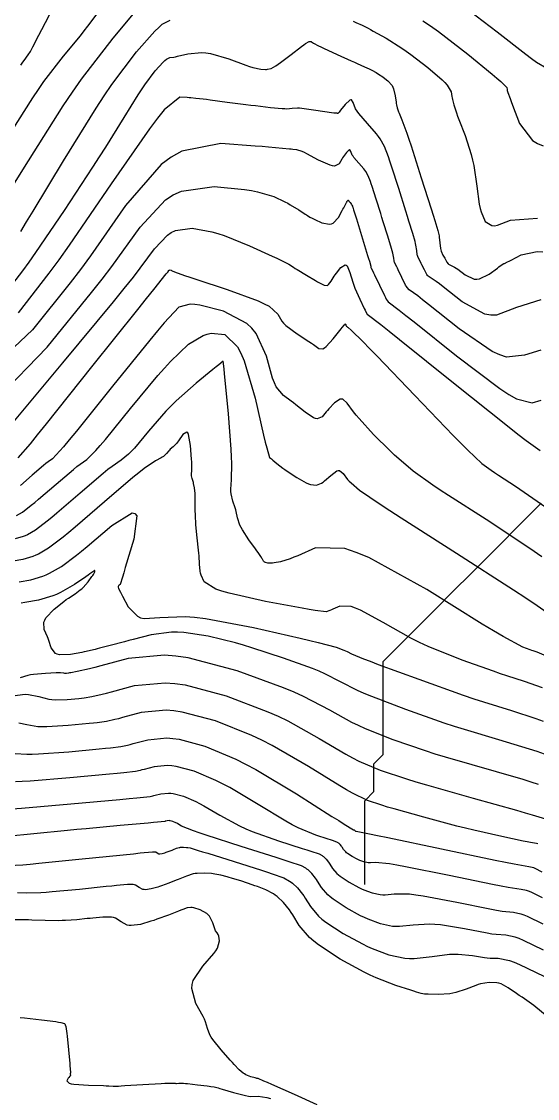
# Model space of a CAD drawing. Header units: metres. Extents: x 837475 to 838479, y 1189012 to 1191015.
# Drawn here: x 837764.1 to 837819.6, y 1190211.1 to 1190326.8 of the extents above; entities that cross this region are included whole.
import ezdxf

# ---------------------------------------------------------------- set-up
doc = ezdxf.new("R2010")
doc.units = ezdxf.units.M
doc.header["$LTSCALE"] = 0.3
for name, color, linetype in [('COTAS 10', 1, 'Continuous'), ('COTAS INT', 252, 'Continuous'), ('DRENAJE', 5, 'Continuous')]:
    doc.layers.add(name, color=color, linetype=linetype)

msp = doc.modelspace()

# ---------------------------------------------------------------- linework, layer by layer
at = {"layer": 'COTAS 10'}
for points in [[(837762.177, 1190297.4), (837764.216, 1190300.038), (837764.898, 1190300.982), (837765.631, 1190302.017), (837768.704, 1190306.527), (837771.762, 1190311.17), (837772.485, 1190312.29), (837773.155, 1190313.339), (837775.13, 1190316.527), (837776.635, 1190318.948), (837777.008, 1190319.513), (837777.363, 1190320.032), (837778.489, 1190321.524), (837779.338, 1190322.475), (837779.518, 1190322.652), (837779.674, 1190322.792), (837780.04, 1190322.986), (837780.465, 1190323.017), (837780.659, 1190323.054), (837780.886, 1190323.103), (837781.981, 1190323.383), (837783.455, 1190323.516), (837783.921, 1190323.471), (837784.412, 1190323.392), (837786.394, 1190322.813), (837788.227, 1190322.153), (837788.623, 1190322.022), (837788.971, 1190321.914), (837789.828, 1190321.711), (837790.328, 1190321.689), (837790.452, 1190321.695), (837790.57, 1190321.706), (837790.94, 1190321.79), (837791.472, 1190322.094), (837791.691, 1190322.244), (837791.941, 1190322.423), (837793.103, 1190323.306), (837794.23, 1190324.171), (837794.458, 1190324.339), (837794.65, 1190324.475), (837795.037, 1190324.707), (837795.201, 1190324.698), (837795.251, 1190324.681), (837795.304, 1190324.659), (837795.511, 1190324.531), (837796.035, 1190324.24), (837796.288, 1190324.116), (837796.586, 1190323.972), (837798.051, 1190323.296), (837799.577, 1190322.606), (837799.914, 1190322.455), (837800.214, 1190322.32), (837800.989, 1190321.977), (837801.506, 1190321.739), (837801.644, 1190321.672), (837801.78, 1190321.603), (837802.25, 1190321.349), (837802.72, 1190321.056), (837802.855, 1190320.963), (837802.993, 1190320.865), (837803.51, 1190320.469), (837803.955, 1190319.963), (837804.049, 1190319.795), (837804.129, 1190319.615), (837804.309, 1190318.866), (837804.395, 1190318.164), (837804.416, 1190318.013), (837804.436, 1190317.881), (837804.497, 1190317.564), (837804.609, 1190317.251), (837804.661, 1190317.122), (837804.722, 1190316.974), (837805.016, 1190316.288), (837805.552, 1190314.84), (837805.765, 1190314.213), (837806.005, 1190313.487), (837807.108, 1190310.045), (837808.164, 1190306.69), (837808.375, 1190306.019), (837808.551, 1190305.459), (837808.893, 1190304.367), (837808.994, 1190303.944), (837809.017, 1190303.806), (837809.038, 1190303.659), (837809.098, 1190303.053), (837809.178, 1190302.448), (837809.213, 1190302.301), (837809.252, 1190302.164), (837809.437, 1190301.745), (837809.633, 1190301.411), (837809.68, 1190301.327), (837809.724, 1190301.247), (837809.854, 1190300.991), (837809.991, 1190300.794), (837810.038, 1190300.752), (837810.09, 1190300.716), (837810.312, 1190300.629), (837810.696, 1190300.44), (837810.85, 1190300.339), (837811.025, 1190300.217), (837811.83, 1190299.601), (837812.797, 1190299.154), (837813.075, 1190299.138), (837813.357, 1190299.169), (837814.41, 1190299.673), (837815.291, 1190300.332), (837815.464, 1190300.461), (837815.606, 1190300.568), (837815.864, 1190300.759), (837815.929, 1190300.796), (837815.949, 1190300.805), (837815.971, 1190300.814), (837816.057, 1190300.842), (837816.389, 1190300.999), (837816.565, 1190301.089), (837816.778, 1190301.198), (837817.85, 1190301.763), (837819.562, 1190302.119), (837820.177, 1190302.098)], [(837763.748, 1190279.926), (837765.045, 1190281.462), (837765.815, 1190282.41), (837766.763, 1190283.584), (837771.672, 1190289.713), (837776.593, 1190295.874), (837777.548, 1190297.069), (837778.326, 1190298.043), (837779.666, 1190299.713), (837779.825, 1190299.904), (837779.858, 1190299.946), (837779.887, 1190299.982), (837779.953, 1190300.07), (837779.994, 1190300.113), (837780.006, 1190300.121), (837780.019, 1190300.127), (837780.071, 1190300.135), (837780.18, 1190300.102), (837780.229, 1190300.083), (837780.286, 1190300.06), (837780.561, 1190299.94), (837781.628, 1190299.557), (837782.185, 1190299.367), (837782.855, 1190299.142), (837786.218, 1190298.027), (837789.55, 1190296.802), (837790.199, 1190296.506), (837790.73, 1190296.23), (837791.664, 1190295.392), (837792.083, 1190294.633), (837792.29, 1190294.407), (837792.537, 1190294.174), (837793.757, 1190293.273), (837795.012, 1190292.455), (837795.281, 1190292.274), (837795.516, 1190292.112), (837796.08, 1190291.691), (837796.526, 1190291.671), (837796.685, 1190291.761), (837796.861, 1190291.894), (837797.626, 1190292.721), (837798.34, 1190293.625), (837798.484, 1190293.806), (837798.603, 1190293.956), (837798.837, 1190294.249), (837798.903, 1190294.316), (837798.917, 1190294.325), (837798.928, 1190294.329), (837798.953, 1190294.309), (837798.969, 1190294.258), (837798.974, 1190294.243), (837798.98, 1190294.228), (837799.004, 1190294.171), (837799.027, 1190294.124), (837799.031, 1190294.115), (837799.035, 1190294.107), (837799.043, 1190294.095), (837799.125, 1190294.031), (837799.175, 1190293.99), (837799.238, 1190293.94), (837799.567, 1190293.677), (837800.866, 1190292.397), (837801.541, 1190291.706), (837802.353, 1190290.869), (837806.423, 1190286.63), (837810.548, 1190282.35), (837811.394, 1190281.487), (837812.112, 1190280.764), (837813.637, 1190279.318), (837814.612, 1190278.622), (837814.983, 1190278.373), (837815.397, 1190278.098), (837817.259, 1190276.902), (837820.516, 1190274.647)], [(837763.823, 1190266.606), (837765.086, 1190266.848), (837766.384, 1190267.223), (837766.742, 1190267.368), (837767.099, 1190267.531), (837768.381, 1190268.271), (837769.991, 1190269.469), (837770.554, 1190269.92), (837771.168, 1190270.424), (837773.811, 1190272.678), (837775.983, 1190274.028), (837776.3, 1190273.962), (837776.495, 1190273.705), (837776.172, 1190271.189), (837775.261, 1190268.159), (837775.085, 1190267.578), (837774.942, 1190267.109), (837774.7, 1190266.345), (837774.673, 1190266.314), (837774.665, 1190266.306), (837774.657, 1190266.299), (837774.627, 1190266.278), (837774.59, 1190266.254), (837774.578, 1190266.245), (837774.565, 1190266.235), (837774.51, 1190266.191), (837774.476, 1190266.117), (837774.477, 1190266.088), (837774.481, 1190266.056), (837774.533, 1190265.909), (837774.743, 1190265.501), (837774.846, 1190265.305), (837774.97, 1190265.072), (837775.584, 1190263.926), (837776.556, 1190262.909), (837776.906, 1190262.756), (837777.291, 1190262.659), (837778.972, 1190262.775), (837781.682, 1190262.901), (837782.715, 1190262.811), (837783.87, 1190262.667), (837789.065, 1190261.694), (837794.073, 1190260.563), (837795.111, 1190260.318), (837795.997, 1190260.104), (837797.939, 1190259.58), (837798.772, 1190259.274), (837798.959, 1190259.198), (837799.128, 1190259.125), (837799.58, 1190258.893), (837800.891, 1190258.344), (837801.602, 1190258.072), (837802.463, 1190257.747), (837806.828, 1190256.141), (837811.614, 1190254.441), (837812.741, 1190254.058), (837813.783, 1190253.713), (837816.828, 1190252.782), (837819.444, 1190251.937), (837820.216, 1190251.647)], [(837763.403, 1190248.177), (837764.649, 1190248.075), (837765.226, 1190248.086), (837765.905, 1190248.114), (837769.195, 1190248.358), (837772.456, 1190248.66), (837773.115, 1190248.724), (837773.668, 1190248.78), (837774.788, 1190248.914), (837775.492, 1190249.076), (837775.783, 1190249.149), (837776.117, 1190249.235), (837777.669, 1190249.648), (837779.723, 1190249.843), (837780.373, 1190249.792), (837781.058, 1190249.695), (837783.823, 1190248.962), (837787.155, 1190247.547), (837788.197, 1190247.019), (837789.291, 1190246.432), (837793.674, 1190243.823), (837797.486, 1190241.41), (837798.22, 1190240.948), (837798.814, 1190240.575), (837799.799, 1190239.97), (837799.861, 1190239.95), (837799.873, 1190239.946), (837799.884, 1190239.943), (837799.905, 1190239.936), (837799.913, 1190239.932), (837799.915, 1190239.93), (837799.917, 1190239.929), (837799.923, 1190239.922), (837799.93, 1190239.914), (837799.932, 1190239.912), (837799.934, 1190239.909), (837799.94, 1190239.898), (837799.951, 1190239.885), (837799.961, 1190239.877), (837799.984, 1190239.862), (837800.01, 1190239.848), (837800.016, 1190239.845), (837800.023, 1190239.842), (837800.044, 1190239.834), (837800.066, 1190239.829), (837800.078, 1190239.829), (837800.102, 1190239.831), (837801.522, 1190239.54), (837802.408, 1190239.355), (837803.508, 1190239.125), (837809.263, 1190237.915), (837815.057, 1190236.709), (837816.181, 1190236.48), (837817.098, 1190236.298), (837818.675, 1190236.022), (837819.025, 1190235.95), (837819.168, 1190235.897), (837819.33, 1190235.829), (837820.084, 1190235.462)], [(837820.638, 1190219.904), (837819.211, 1190221.074), (837817.945, 1190221.957), (837817.638, 1190222.171), (837817.35, 1190222.372), (837816.465, 1190222.99), (837815.684, 1190223.401), (837815.461, 1190223.472), (837815.235, 1190223.524), (837814.394, 1190223.556), (837813.493, 1190223.392), (837813.23, 1190223.32), (837812.959, 1190223.236), (837811.931, 1190222.84), (837810.82, 1190222.464), (837810.497, 1190222.394), (837810.168, 1190222.338), (837808.925, 1190222.258), (837807.861, 1190222.282), (837807.645, 1190222.291), (837807.463, 1190222.303), (837807.091, 1190222.355), (837806.582, 1190222.525), (837806.314, 1190222.611), (837805.992, 1190222.714), (837804.37, 1190223.226), (837802.245, 1190224.04), (837801.605, 1190224.333), (837800.944, 1190224.655), (837798.368, 1190226.063), (837796.041, 1190227.591), (837795.535, 1190227.989), (837795.089, 1190228.375), (837793.982, 1190229.679), (837793.284, 1190230.809), (837793.096, 1190231.086), (837792.911, 1190231.347), (837792.266, 1190232.161), (837791.596, 1190232.8), (837791.397, 1190232.952), (837791.191, 1190233.093), (837790.396, 1190233.508), (837789.488, 1190233.858), (837789.21, 1190233.957), (837788.922, 1190234.058), (837787.785, 1190234.43), (837786.702, 1190234.762), (837786.447, 1190234.837), (837786.211, 1190234.904), (837785.519, 1190235.088), (837784.906, 1190235.205), (837784.72, 1190235.23), (837784.526, 1190235.252), (837783.764, 1190235.308), (837782.978, 1190235.282), (837782.769, 1190235.253), (837782.563, 1190235.213), (837781.85, 1190234.991), (837781.137, 1190234.702), (837780.932, 1190234.62), (837780.724, 1190234.537), (837779.942, 1190234.231), (837779.162, 1190233.946), (837778.954, 1190233.877), (837778.75, 1190233.811), (837778.045, 1190233.606), (837777.433, 1190233.523), (837777.289, 1190233.534), (837777.154, 1190233.56), (837776.759, 1190233.778), (837776.369, 1190234.018), (837776.238, 1190234.058), (837776.098, 1190234.087), (837775.507, 1190234.096), (837774.314, 1190233.974), (837773.794, 1190233.921), (837773.191, 1190233.858), (837770.328, 1190233.562), (837767.386, 1190233.287), (837766.734, 1190233.238), (837766.152, 1190233.201), (837764.639, 1190233.165), (837763.643, 1190233.196)]]:
    msp.add_lwpolyline(points, dxfattribs=at)
at = {"layer": 'COTAS INT'}
for points in [[(837764.013, 1190322.164), (837764.157, 1190322.347), (837764.572, 1190322.897), (837764.887, 1190323.365), (837764.968, 1190323.496), (837765.048, 1190323.628), (837765.314, 1190324.11), (837765.959, 1190325.37), (837766.278, 1190325.993), (837766.657, 1190326.734), (837768.531, 1190330.4)], [(837761.447, 1190306.479), (837764.855, 1190311.881), (837768.564, 1190317.77), (837769.559, 1190319.234), (837770.539, 1190320.627), (837773.962, 1190325.057), (837776.693, 1190328.315)], [(837772.32, 1190327.806), (837771.203, 1190326.324), (837770.814, 1190325.832), (837770.39, 1190325.304), (837768.572, 1190323.104), (837766.47, 1190320.385), (837765.868, 1190319.53), (837765.258, 1190318.631), (837762.98, 1190315.016)], [(837820.629, 1190321.796), (837819.507, 1190322.441), (837818.973, 1190322.821), (837818.344, 1190323.289), (837815.265, 1190325.709), (837811.508, 1190328.558)], [(837764.015, 1190304.287), (837764.635, 1190305.297), (837765.34, 1190306.455), (837768.594, 1190311.865), (837772.118, 1190317.536), (837772.993, 1190318.859), (837773.824, 1190320.074), (837776.461, 1190323.57), (837778.449, 1190325.796), (837778.871, 1190326.211), (837779.236, 1190326.539), (837780.093, 1190326.993)], [(837799.784, 1190326.872), (837800.068, 1190326.744), (837800.744, 1190326.444), (837801.383, 1190326.122), (837801.645, 1190325.981), (837801.943, 1190325.817), (837803.326, 1190325.037), (837805.001, 1190323.993), (837805.484, 1190323.662), (837805.975, 1190323.313), (837807.816, 1190321.903), (837809.351, 1190320.574), (837809.649, 1190320.277), (837809.891, 1190320.01), (837810.309, 1190319.3), (837810.388, 1190318.773), (837810.417, 1190318.621), (837810.45, 1190318.467), (837810.593, 1190317.888), (837810.88, 1190317.02), (837811.003, 1190316.682), (837811.144, 1190316.303), (837811.81, 1190314.582), (837812.484, 1190312.537), (837812.63, 1190311.953), (837812.758, 1190311.361), (837813.076, 1190309.157), (837813.338, 1190307.199), (837813.431, 1190306.761), (837813.533, 1190306.368), (837813.974, 1190305.329), (837814.697, 1190304.901), (837814.977, 1190304.895), (837815.291, 1190304.937), (837816.712, 1190305.494), (837819.625, 1190305.705)], [(837807.283, 1190326.93), (837808.113, 1190326.362), (837808.957, 1190325.762), (837812.123, 1190323.337), (837814.746, 1190321.186), (837815.249, 1190320.758), (837815.654, 1190320.404), (837816.31, 1190319.733), (837816.34, 1190319.533), (837816.351, 1190319.475), (837816.363, 1190319.416), (837816.418, 1190319.196), (837816.651, 1190318.552), (837816.775, 1190318.227), (837816.926, 1190317.837), (837817.687, 1190315.897), (837819.061, 1190314.058), (837819.598, 1190313.733), (837820.202, 1190313.486)], [(837819.961, 1190296.917), (837817.357, 1190296.117), (837815.201, 1190295.263), (837814.574, 1190295.273), (837813.934, 1190295.39), (837811.513, 1190296.703), (837809.459, 1190298.328), (837809.049, 1190298.641), (837808.709, 1190298.896), (837808.058, 1190299.323), (837807.841, 1190299.475), (837807.775, 1190299.557), (837807.706, 1190299.656), (837807.435, 1190300.155), (837807.173, 1190300.698), (837807.109, 1190300.824), (837807.049, 1190300.94), (837806.865, 1190301.269), (837806.731, 1190301.574), (837806.702, 1190301.674), (837806.677, 1190301.781), (837806.619, 1190302.221), (837806.533, 1190302.798), (837806.491, 1190302.991), (837806.441, 1190303.198), (837806.194, 1190304.066), (837805.779, 1190305.392), (837805.624, 1190305.888), (837805.451, 1190306.44), (837804.677, 1190308.9), (837803.901, 1190311.311), (837803.726, 1190311.832), (837803.569, 1190312.29), (837803.145, 1190313.414), (837802.673, 1190314.221), (837802.485, 1190314.48), (837802.273, 1190314.753), (837801.3, 1190315.865), (837800.375, 1190316.947), (837800.193, 1190317.202), (837800.043, 1190317.438), (837799.768, 1190318.127), (837799.597, 1190318.434), (837799.513, 1190318.43), (837799.412, 1190318.386), (837798.912, 1190317.905), (837798.425, 1190317.311), (837798.331, 1190317.197), (837798.256, 1190317.104), (837798.133, 1190316.952), (837798.123, 1190316.947), (837798.119, 1190316.947), (837798.114, 1190316.949), (837798.089, 1190316.96), (837798.062, 1190316.973), (837798.055, 1190316.976), (837798.049, 1190316.978), (837798.027, 1190316.983), (837797.963, 1190316.987), (837797.929, 1190316.989), (837797.889, 1190316.992), (837797.687, 1190317.003), (837797.203, 1190317.061), (837796.986, 1190317.093), (837796.731, 1190317.132), (837795.509, 1190317.33), (837794.268, 1190317.504), (837794.002, 1190317.527), (837793.769, 1190317.539), (837793.209, 1190317.495), (837792.643, 1190317.436), (837792.407, 1190317.44), (837792.136, 1190317.452), (837790.873, 1190317.568), (837789.253, 1190317.763), (837788.758, 1190317.824), (837788.242, 1190317.889), (837786.211, 1190318.153), (837784.38, 1190318.393), (837783.99, 1190318.443), (837783.651, 1190318.486), (837782.852, 1190318.581), (837782.304, 1190318.632), (837782.124, 1190318.648), (837781.93, 1190318.664), (837781.128, 1190318.726), (837779.457, 1190317.337), (837778.715, 1190316.438), (837777.853, 1190315.315), (837773.733, 1190309.405), (837769.213, 1190302.798), (837768.099, 1190301.237), (837767.044, 1190299.792), (837763.733, 1190295.543)], [(837819.973, 1190291.529), (837818.199, 1190290.984), (837816.267, 1190290.774), (837815.547, 1190291.015), (837814.748, 1190291.385), (837811.197, 1190293.805), (837807.892, 1190296.438), (837807.248, 1190296.943), (837806.723, 1190297.351), (837805.804, 1190298.016), (837805.592, 1190298.235), (837805.511, 1190298.362), (837805.421, 1190298.518), (837805.016, 1190299.32), (837804.622, 1190300.149), (837804.538, 1190300.321), (837804.465, 1190300.469), (837804.294, 1190300.794), (837804.21, 1190300.985), (837804.192, 1190301.047), (837804.177, 1190301.114), (837804.14, 1190301.389), (837804.028, 1190301.937), (837803.965, 1190302.176), (837803.888, 1190302.453), (837803.494, 1190303.765), (837803.008, 1190305.325), (837802.873, 1190305.758), (837802.738, 1190306.19), (837802.246, 1190307.755), (837801.816, 1190309.092), (837801.719, 1190309.381), (837801.632, 1190309.635), (837801.397, 1190310.258), (837801.135, 1190310.706), (837801.031, 1190310.849), (837800.913, 1190311.001), (837800.374, 1190311.618), (837799.861, 1190312.218), (837799.76, 1190312.359), (837799.677, 1190312.49), (837799.524, 1190312.872), (837799.429, 1190313.043), (837799.382, 1190313.04), (837799.326, 1190313.016), (837799.049, 1190312.749), (837798.728, 1190312.318), (837798.643, 1190312.191), (837798.561, 1190312.061), (837798.283, 1190311.56), (837797.78, 1190311.301), (837797.556, 1190311.322), (837797.297, 1190311.384), (837796.054, 1190311.944), (837794.795, 1190312.614), (837794.525, 1190312.745), (837794.288, 1190312.853), (837793.718, 1190313.045), (837793.271, 1190313.093), (837793.113, 1190313.11), (837792.94, 1190313.128), (837792.189, 1190313.206), (837790.656, 1190313.34), (837789.989, 1190313.393), (837789.217, 1190313.453), (837785.553, 1190313.73), (837781.333, 1190312.906), (837780.21, 1190312.272), (837779.107, 1190311.462), (837775.288, 1190307.071), (837771.509, 1190301.649), (837770.432, 1190300.189), (837769.341, 1190298.747), (837765.288, 1190293.686), (837760.603, 1190289.324)], [(837761.549, 1190286.403), (837766.843, 1190291.829), (837771.637, 1190297.702), (837772.764, 1190299.142), (837773.805, 1190300.501), (837776.843, 1190304.737), (837779.569, 1190307.666), (837780.414, 1190308.201), (837781.298, 1190308.616), (837784.813, 1190309.118), (837788.093, 1190308.78), (837788.828, 1190308.666), (837789.488, 1190308.544), (837791.247, 1190308.027), (837792.431, 1190307.459), (837792.729, 1190307.303), (837793.013, 1190307.148), (837793.929, 1190306.594), (837794.616, 1190306.142), (837794.756, 1190306.052), (837794.873, 1190305.976), (837795.115, 1190305.827), (837795.374, 1190305.702), (837795.503, 1190305.642), (837795.656, 1190305.57), (837796.413, 1190305.216), (837797.244, 1190305.042), (837797.443, 1190305.083), (837797.629, 1190305.163), (837798.189, 1190305.775), (837798.593, 1190306.518), (837798.68, 1190306.68), (837798.757, 1190306.823), (837798.947, 1190307.185), (837799.058, 1190307.393), (837799.085, 1190307.44), (837799.11, 1190307.482), (837799.186, 1190307.593), (837799.241, 1190307.646), (837799.252, 1190307.65), (837799.261, 1190307.651), (837799.28, 1190307.617), (837799.31, 1190307.542), (837799.326, 1190307.517), (837799.346, 1190307.489), (837799.447, 1190307.371), (837799.553, 1190307.249), (837799.576, 1190307.219), (837799.597, 1190307.191), (837799.648, 1190307.103), (837799.695, 1190306.98), (837799.712, 1190306.93), (837799.731, 1190306.874), (837799.816, 1190306.61), (837800.025, 1190305.941), (837800.122, 1190305.627), (837800.237, 1190305.258), (837800.795, 1190303.465), (837801.335, 1190301.707), (837801.439, 1190301.362), (837801.523, 1190301.077), (837801.661, 1190300.557), (837801.676, 1190300.447), (837801.682, 1190300.42), (837801.689, 1190300.395), (837801.723, 1190300.319), (837801.881, 1190299.998), (837801.967, 1190299.818), (837802.071, 1190299.6), (837802.597, 1190298.485), (837803.136, 1190297.379), (837803.248, 1190297.166), (837803.343, 1190296.994), (837803.55, 1190296.709), (837804.736, 1190295.807), (837805.447, 1190295.245), (837806.325, 1190294.549), (837810.88, 1190290.907), (837815.562, 1190287.38), (837816.521, 1190286.756), (837817.332, 1190286.284), (837819.04, 1190285.852), (837819.986, 1190286.142)], [(837763.325, 1190283.914), (837768.542, 1190290.144), (837773.986, 1190296.72), (837775.133, 1190298.137), (837776.124, 1190299.378), (837778.398, 1190302.404), (837779.781, 1190303.89), (837780.21, 1190304.161), (837780.658, 1190304.372), (837782.442, 1190304.626), (837784.556, 1190304.252), (837785.212, 1190304.066), (837785.9, 1190303.844), (837788.639, 1190302.748), (837791.073, 1190301.633), (837791.568, 1190301.401), (837791.985, 1190301.201), (837792.844, 1190300.753), (837793.351, 1190300.431), (837793.547, 1190300.31), (837793.765, 1190300.176), (837794.753, 1190299.576), (837795.738, 1190298.992), (837795.955, 1190298.867), (837796.147, 1190298.758), (837796.641, 1190298.498), (837796.965, 1190298.471), (837797.051, 1190298.509), (837797.135, 1190298.568), (837797.423, 1190298.944), (837797.747, 1190299.472), (837797.853, 1190299.627), (837797.967, 1190299.785), (837798.437, 1190300.387), (837798.903, 1190300.689), (837799.014, 1190300.659), (837799.117, 1190300.579), (837799.421, 1190299.879), (837799.739, 1190298.814), (837799.849, 1190298.504), (837799.97, 1190298.188), (837800.487, 1190296.994), (837800.965, 1190295.998), (837801.061, 1190295.807), (837801.141, 1190295.653), (837801.297, 1190295.402), (837802.749, 1190294.262), (837803.646, 1190293.547), (837804.758, 1190292.659), (837810.563, 1190288.009), (837816.376, 1190283.375), (837817.494, 1190282.497), (837818.397, 1190281.794), (837819.882, 1190280.719)], [(837820.089, 1190269.294), (837818.769, 1190270.206), (837814.071, 1190273.3), (837810.045, 1190275.887), (837809.148, 1190276.481), (837808.346, 1190277.02), (837806.239, 1190278.524), (837804.68, 1190279.832), (837804.223, 1190280.248), (837803.756, 1190280.687), (837801.98, 1190282.466), (837800.419, 1190284.155), (837800.087, 1190284.537), (837799.799, 1190284.881), (837799.121, 1190285.816), (837798.675, 1190286.243), (837798.533, 1190286.266), (837798.384, 1190286.249), (837797.777, 1190285.847), (837797.17, 1190285.211), (837797.02, 1190285.047), (837796.878, 1190284.887), (837796.431, 1190284.354), (837795.911, 1190284.124), (837795.722, 1190284.156), (837795.515, 1190284.231), (837794.607, 1190284.845), (837793.62, 1190285.657), (837793.363, 1190285.855), (837793.113, 1190286.043), (837792.27, 1190286.627), (837791.504, 1190287.587), (837791.303, 1190288.013), (837791.107, 1190288.507), (837790.439, 1190290.868), (837789.345, 1190293.321), (837788.88, 1190293.873), (837788.346, 1190294.371), (837785.831, 1190295.708), (837783.285, 1190296.368), (837782.731, 1190296.438), (837782.242, 1190296.46), (837781.018, 1190296.132), (837779.44, 1190294.44), (837778.727, 1190293.601), (837777.894, 1190292.601), (837773.89, 1190287.654), (837769.99, 1190282.811), (837769.223, 1190281.877), (837768.591, 1190281.119), (837767.441, 1190279.853), (837766.941, 1190279.51), (837766.719, 1190279.334), (837766.461, 1190279.124), (837765.228, 1190278.072), (837763.964, 1190276.986)], [(837763.558, 1190273.75), (837764.201, 1190274.121), (837765.146, 1190274.842), (837765.515, 1190275.144), (837765.931, 1190275.491), (837767.823, 1190277.115), (837769.667, 1190278.689), (837770.053, 1190279.004), (837770.385, 1190279.267), (837771.134, 1190279.78), (837772.094, 1190280.721), (837772.559, 1190281.254), (837773.11, 1190281.904), (837775.82, 1190285.236), (837778.77, 1190288.79), (837779.472, 1190289.581), (837780.125, 1190290.288), (837782.068, 1190292.145), (837783.652, 1190293.107), (837784.077, 1190293.25), (837784.497, 1190293.339), (837785.965, 1190293.217), (837787.335, 1190291.876), (837787.692, 1190291.198), (837788.039, 1190290.386), (837789.214, 1190286.345), (837790.132, 1190282.381), (837790.317, 1190281.618), (837790.472, 1190281.001), (837790.783, 1190279.98), (837790.976, 1190279.835), (837791.056, 1190279.77), (837791.148, 1190279.694), (837791.58, 1190279.329), (837792.215, 1190278.835), (837792.436, 1190278.678), (837792.676, 1190278.511), (837793.703, 1190277.838), (837794.729, 1190277.267), (837794.969, 1190277.166), (837795.189, 1190277.09), (837795.821, 1190277.02), (837796.368, 1190277.235), (837796.533, 1190277.338), (837796.705, 1190277.461), (837797.378, 1190278.061), (837798.016, 1190278.53), (837798.166, 1190278.57), (837798.305, 1190278.57), (837798.71, 1190278.246), (837799.177, 1190277.624), (837799.355, 1190277.436), (837799.554, 1190277.241), (837800.448, 1190276.484), (837802.676, 1190274.957), (837803.716, 1190274.277), (837804.939, 1190273.485), (837810.883, 1190269.697), (837817.022, 1190265.765), (837818.368, 1190264.882), (837819.56, 1190264.089), (837822.588, 1190261.966)], [(837820.831, 1190258.518), (837819.586, 1190259.059), (837819.151, 1190259.194), (837818.992, 1190259.247), (837818.815, 1190259.308), (837818.036, 1190259.586), (837815.909, 1190260.732), (837814.882, 1190261.34), (837813.667, 1190262.074), (837807.696, 1190265.774), (837801.473, 1190269.214), (837800.098, 1190269.784), (837798.874, 1190270.188), (837795.712, 1190270.266), (837793.81, 1190269.425), (837793.38, 1190269.25), (837792.992, 1190269.1), (837791.941, 1190268.767), (837791.259, 1190268.641), (837791.104, 1190268.622), (837790.963, 1190268.61), (837790.576, 1190268.622), (837790.328, 1190268.69), (837790.276, 1190268.713), (837790.23, 1190268.738), (837790.123, 1190268.841), (837790.042, 1190268.987), (837790.013, 1190269.038), (837789.98, 1190269.093), (837789.838, 1190269.332), (837789.544, 1190269.773), (837789.416, 1190269.957), (837789.267, 1190270.166), (837788.561, 1190271.145), (837787.864, 1190272.203), (837787.721, 1190272.463), (837787.599, 1190272.709), (837787.34, 1190273.479), (837787.191, 1190274.168), (837787.139, 1190274.363), (837787.083, 1190274.56), (837786.839, 1190275.287), (837786.649, 1190276.09), (837786.626, 1190276.336), (837786.615, 1190276.591), (837786.683, 1190277.596), (837786.724, 1190279.334), (837786.697, 1190280.052), (837786.652, 1190280.872), (837786.352, 1190284.686), (837786.015, 1190288.282), (837785.948, 1190288.963), (837785.893, 1190289.509), (837785.786, 1190290.346), (837785.32, 1190289.95), (837785.037, 1190289.717), (837784.688, 1190289.432), (837782.872, 1190287.959), (837780.718, 1190286.063), (837780.156, 1190285.511), (837779.608, 1190284.948), (837777.751, 1190282.817), (837776.231, 1190280.998), (837775.896, 1190280.631), (837775.597, 1190280.324), (837774.827, 1190279.707), (837773.83, 1190279.023), (837773.388, 1190278.673), (837772.873, 1190278.254), (837770.418, 1190276.158), (837767.899, 1190273.995), (837767.345, 1190273.533), (837766.853, 1190273.131), (837765.594, 1190272.171), (837764.738, 1190271.677), (837764.5, 1190271.568), (837764.262, 1190271.471), (837763.395, 1190271.221)], [(837820.138, 1190255.228), (837818.207, 1190255.92), (837816.322, 1190256.506), (837815.631, 1190256.739), (837814.866, 1190257.002), (837811.489, 1190258.207), (837807.838, 1190259.68), (837806.901, 1190260.112), (837805.995, 1190260.555), (837802.989, 1190262.243), (837800.572, 1190263.579), (837800.038, 1190263.8), (837799.563, 1190263.957), (837798.335, 1190263.987), (837797.596, 1190263.661), (837797.429, 1190263.593), (837797.278, 1190263.534), (837796.87, 1190263.405), (837795.688, 1190263.533), (837795.049, 1190263.637), (837794.276, 1190263.77), (837790.357, 1190264.501), (837786.421, 1190265.387), (837785.637, 1190265.619), (837784.985, 1190265.845), (837783.732, 1190266.613), (837783.418, 1190267.349), (837783.358, 1190267.556), (837783.309, 1190267.763), (837783.229, 1190268.52), (837783.191, 1190269.417), (837783.169, 1190269.713), (837783.141, 1190270.029), (837782.998, 1190271.342), (837782.859, 1190272.728), (837782.834, 1190273.091), (837782.815, 1190273.444), (837782.792, 1190274.643), (837782.787, 1190275.656), (837782.779, 1190275.891), (837782.768, 1190276.107), (837782.701, 1190276.727), (837782.612, 1190277.178), (837782.586, 1190277.288), (837782.56, 1190277.392), (837782.46, 1190277.712), (837782.388, 1190278.015), (837782.379, 1190278.108), (837782.375, 1190278.204), (837782.401, 1190278.583), (837782.416, 1190279.238), (837782.406, 1190279.509), (837782.389, 1190279.818), (837782.276, 1190281.256), (837782.054, 1190282.464), (837781.97, 1190282.629), (837781.875, 1190282.72), (837781.446, 1190282.435), (837780.985, 1190281.768), (837780.87, 1190281.619), (837780.76, 1190281.484), (837780.407, 1190281.127), (837780.102, 1190280.859), (837780.022, 1190280.781), (837779.944, 1190280.701), (837779.681, 1190280.399), (837779.352, 1190280.092), (837779.232, 1190280.008), (837779.1, 1190279.926), (837778.52, 1190279.634), (837777.274, 1190278.78), (837776.722, 1190278.343), (837776.08, 1190277.819), (837773.013, 1190275.201), (837769.866, 1190272.5), (837769.174, 1190271.923), (837768.56, 1190271.42), (837766.988, 1190270.221), (837765.919, 1190269.604), (837765.621, 1190269.468), (837765.323, 1190269.347), (837764.241, 1190269.034), (837763.188, 1190268.833)], [(837820.354, 1190248.082), (837819.573, 1190248.366), (837818.751, 1190248.647), (837815.448, 1190249.644), (837811.746, 1190250.737), (837810.672, 1190251.079), (837809.578, 1190251.439), (837805.448, 1190252.88), (837801.776, 1190254.282), (837800.969, 1190254.617), (837800.254, 1190254.928), (837798.428, 1190255.86), (837796.739, 1190256.729), (837796.109, 1190257), (837795.408, 1190257.286), (837792.293, 1190258.428), (837788.877, 1190259.538), (837787.986, 1190259.803), (837787.12, 1190260.049), (837784.191, 1190260.783), (837781.561, 1190261.176), (837780.883, 1190261.206), (837780.227, 1190261.203), (837778.037, 1190260.909), (837776.117, 1190260.422), (837775.631, 1190260.298), (837775.165, 1190260.177), (837773.645, 1190259.78), (837772.473, 1190259.469), (837772.227, 1190259.404), (837772.014, 1190259.348), (837771.527, 1190259.222), (837771.034, 1190259.119), (837770.818, 1190259.079), (837770.566, 1190259.033), (837769.371, 1190258.823), (837768.184, 1190258.78), (837767.939, 1190258.84), (837767.73, 1190258.93), (837767.273, 1190259.515), (837767.027, 1190260.295), (837766.95, 1190260.508), (837766.87, 1190260.72), (837766.546, 1190261.476), (837766.496, 1190262.267), (837766.587, 1190262.501), (837766.724, 1190262.742), (837767.599, 1190263.666), (837768.657, 1190264.51), (837768.909, 1190264.701), (837769.144, 1190264.872), (837769.846, 1190265.336), (837770.419, 1190265.739), (837770.572, 1190265.872), (837770.723, 1190266.016), (837771.249, 1190266.613), (837771.671, 1190267.18), (837771.756, 1190267.303), (837771.827, 1190267.412), (837771.97, 1190267.685), (837771.985, 1190267.805), (837771.976, 1190267.817), (837771.961, 1190267.82), (837771.858, 1190267.756), (837771.452, 1190267.461), (837771.246, 1190267.319), (837771, 1190267.15), (837769.775, 1190266.321), (837768.279, 1190265.458), (837767.863, 1190265.268), (837767.446, 1190265.098), (837765.932, 1190264.661), (837764.459, 1190264.379), (837764.068, 1190264.307)], [(837819.702, 1190244.832), (837818.93, 1190245.084), (837818.058, 1190245.356), (837809.71, 1190247.761), (837808.603, 1190248.1), (837807.541, 1190248.436), (837804.069, 1190249.619), (837801.089, 1190250.817), (837800.336, 1190251.162), (837799.616, 1190251.513), (837797.277, 1190252.827), (837794.446, 1190254.299), (837793.415, 1190254.749), (837792.278, 1190255.217), (837787.277, 1190257.06), (837782.013, 1190258.455), (837780.71, 1190258.64), (837779.473, 1190258.738), (837775.563, 1190258.366), (837772.608, 1190257.579), (837771.973, 1190257.416), (837771.418, 1190257.277), (837770.079, 1190256.969), (837769.401, 1190256.845), (837769.265, 1190256.82), (837769.149, 1190256.8), (837768.917, 1190256.764), (837768.821, 1190256.766), (837768.792, 1190256.77), (837768.762, 1190256.776), (837768.648, 1190256.809), (837768.269, 1190256.83), (837768.073, 1190256.827), (837767.837, 1190256.821), (837766.656, 1190256.77), (837765.364, 1190256.652), (837765.059, 1190256.604), (837764.776, 1190256.549), (837763.943, 1190256.298)], [(837762.871, 1190254.319), (837764.182, 1190254.521), (837764.521, 1190254.528), (837764.848, 1190254.513), (837765.943, 1190254.28), (837767.037, 1190254.004), (837767.364, 1190253.962), (837767.702, 1190253.935), (837769.009, 1190253.962), (837770.252, 1190254.087), (837770.548, 1190254.122), (837770.824, 1190254.157), (837771.648, 1190254.284), (837772.776, 1190254.543), (837773.243, 1190254.66), (837773.777, 1190254.798), (837776.265, 1190255.46), (837779.557, 1190255.773), (837780.598, 1190255.69), (837781.695, 1190255.535), (837786.126, 1190254.361), (837790.578, 1190252.655), (837791.688, 1190252.164), (837792.746, 1190251.665), (837796.126, 1190249.794), (837798.978, 1190248.097), (837799.704, 1190247.707), (837800.402, 1190247.352), (837802.69, 1190246.359), (837805.505, 1190245.433), (837806.534, 1190245.121), (837807.673, 1190244.784), (837812.69, 1190243.367), (837817.364, 1190242.066), (837818.287, 1190241.803), (837819.049, 1190241.582), (837820.459, 1190241.136)], [(837819.629, 1190238.458), (837819.495, 1190238.485), (837818.872, 1190238.595), (837818.509, 1190238.667), (837818.063, 1190238.758), (837815.764, 1190239.237), (837812.752, 1190239.918), (837811.857, 1190240.137), (837810.934, 1190240.368), (837807.381, 1190241.31), (837804.182, 1190242.209), (837803.483, 1190242.412), (837802.865, 1190242.596), (837801.31, 1190243.098), (837799.714, 1190243.887), (837799.071, 1190244.252), (837798.34, 1190244.681), (837794.974, 1190246.761), (837791.046, 1190249.031), (837789.961, 1190249.58), (837788.878, 1190250.094), (837784.974, 1190251.661), (837781.376, 1190252.615), (837780.485, 1190252.741), (837779.64, 1190252.808), (837776.967, 1190252.554), (837774.947, 1190252.016), (837774.513, 1190251.905), (837774.134, 1190251.809), (837773.218, 1190251.599), (837772.246, 1190251.468), (837771.831, 1190251.423), (837771.354, 1190251.373), (837769.102, 1190251.16), (837766.803, 1190251.025), (837766.295, 1190251.024), (837765.843, 1190251.04), (837764.673, 1190251.229), (837763.793, 1190251.407)], [(837820.136, 1190232.652), (837818.916, 1190233.246), (837818.652, 1190233.356), (837818.421, 1190233.442), (837817.854, 1190233.559), (837816.448, 1190233.764), (837815.688, 1190233.907), (837814.766, 1190234.087), (837810.098, 1190235.048), (837805.4, 1190235.997), (837804.459, 1190236.169), (837803.674, 1190236.303), (837802.142, 1190236.458), (837801.644, 1190236.405), (837801.512, 1190236.406), (837801.382, 1190236.415), (837800.934, 1190236.504), (837800.476, 1190236.679), (837800.34, 1190236.74), (837800.2, 1190236.808), (837799.661, 1190237.102), (837799.177, 1190237.42), (837799.072, 1190237.503), (837798.979, 1190237.583), (837798.749, 1190237.854), (837798.604, 1190238.089), (837798.565, 1190238.147), (837798.526, 1190238.201), (837798.392, 1190238.37), (837798.253, 1190238.503), (837798.211, 1190238.535), (837798.168, 1190238.564), (837798.003, 1190238.65), (837797.556, 1190238.804), (837797.335, 1190238.876), (837797.073, 1190238.96), (837795.775, 1190239.371), (837793.865, 1190240.177), (837793.217, 1190240.51), (837792.517, 1190240.892), (837789.556, 1190242.671), (837786.493, 1190244.495), (837785.728, 1190244.905), (837785, 1190245.274), (837782.671, 1190246.263), (837780.739, 1190246.774), (837780.261, 1190246.842), (837779.807, 1190246.878), (837778.371, 1190246.742), (837777.286, 1190246.453), (837777.053, 1190246.393), (837776.85, 1190246.342), (837776.358, 1190246.229), (837775.091, 1190246.092), (837774.398, 1190246.025), (837773.558, 1190245.946), (837769.288, 1190245.556), (837765.006, 1190245.204), (837764.157, 1190245.148), (837763.454, 1190245.111)], [(837763.088, 1190242.21), (837764.107, 1190242.294), (837769.381, 1190242.755), (837774.66, 1190243.233), (837775.682, 1190243.326), (837776.513, 1190243.404), (837777.928, 1190243.544), (837778.208, 1190243.608), (837778.324, 1190243.638), (837778.456, 1190243.672), (837779.073, 1190243.836), (837779.89, 1190243.914), (837780.148, 1190243.893), (837780.421, 1190243.854), (837781.52, 1190243.563), (837782.845, 1190243), (837783.259, 1190242.791), (837783.694, 1190242.557), (837785.437, 1190241.52), (837787.547, 1190240.374), (837788.214, 1190240.073), (837788.916, 1190239.778), (837791.751, 1190238.771), (837794.285, 1190237.97), (837794.797, 1190237.805), (837795.228, 1190237.665), (837796.101, 1190237.364), (837796.424, 1190237.196), (837796.507, 1190237.139), (837796.589, 1190237.077), (837796.86, 1190236.818), (837797.122, 1190236.487), (837797.197, 1190236.381), (837797.274, 1190236.269), (837797.557, 1190235.81), (837798.007, 1190235.281), (837798.187, 1190235.124), (837798.393, 1190234.963), (837799.338, 1190234.343), (837800.391, 1190233.768), (837800.664, 1190233.636), (837800.93, 1190233.515), (837801.824, 1190233.175), (837802.698, 1190233), (837802.951, 1190232.984), (837803.209, 1190232.981), (837804.181, 1190233.085), (837805.827, 1190233.065), (837806.51, 1190232.983), (837807.291, 1190232.869), (837810.933, 1190232.181), (837814.476, 1190231.466), (837815.194, 1190231.334), (837815.798, 1190231.23), (837817.034, 1190231.095), (837817.817, 1190230.934), (837818.137, 1190230.815), (837818.501, 1190230.663), (837820.188, 1190229.842)], [(837820.24, 1190227.032), (837818.087, 1190228.08), (837817.622, 1190228.274), (837817.213, 1190228.427), (837816.213, 1190228.632), (837815.149, 1190228.697), (837814.7, 1190228.761), (837814.185, 1190228.845), (837811.768, 1190229.315), (837809.183, 1190229.741), (837808.561, 1190229.797), (837807.98, 1190229.827), (837806.221, 1190229.712), (837804.775, 1190229.557), (837804.391, 1190229.561), (837804.014, 1190229.586), (837802.714, 1190229.846), (837801.383, 1190230.352), (837800.988, 1190230.532), (837800.581, 1190230.729), (837799.014, 1190231.583), (837797.609, 1190232.506), (837797.303, 1190232.746), (837797.034, 1190232.979), (837796.365, 1190233.766), (837795.944, 1190234.449), (837795.83, 1190234.616), (837795.719, 1190234.774), (837795.329, 1190235.265), (837794.924, 1190235.652), (837794.804, 1190235.743), (837794.68, 1190235.828), (837794.2, 1190236.079), (837792.9, 1190236.526), (837792.26, 1190236.734), (837791.497, 1190236.98), (837787.727, 1190238.172), (837783.968, 1190239.38), (837783.211, 1190239.635), (837782.578, 1190239.856), (837781.318, 1190240.368), (837780.896, 1190240.62), (837780.79, 1190240.677), (837780.69, 1190240.727), (837780.368, 1190240.864), (837780.102, 1190240.934), (837780.036, 1190240.944), (837779.973, 1190240.949), (837779.775, 1190240.93), (837779.626, 1190240.89), (837779.594, 1190240.882), (837779.565, 1190240.875), (837779.498, 1190240.859), (837778.74, 1190240.788), (837778.277, 1190240.746), (837777.705, 1190240.694), (837774.722, 1190240.425), (837771.045, 1190240.084), (837770.034, 1190239.987), (837769.026, 1190239.889), (837765.413, 1190239.525), (837762.495, 1190239.227)], [(837762.639, 1190236.111), (837764.229, 1190236.207), (837765.018, 1190236.276), (837765.96, 1190236.363), (837770.624, 1190236.829), (837776.123, 1190237.398), (837776.861, 1190237.474), (837778.181, 1190237.61), (837778.42, 1190237.607), (837778.477, 1190237.595), (837778.53, 1190237.579), (837778.688, 1190237.482), (837778.848, 1190237.393), (837778.902, 1190237.383), (837778.961, 1190237.378), (837779.209, 1190237.412), (837779.494, 1190237.495), (837779.577, 1190237.521), (837779.661, 1190237.55), (837779.976, 1190237.665), (837780.293, 1190237.789), (837780.377, 1190237.822), (837780.46, 1190237.855), (837780.749, 1190237.973), (837781.037, 1190238.063), (837781.121, 1190238.078), (837781.205, 1190238.09), (837781.524, 1190238.101), (837781.832, 1190238.078), (837781.91, 1190238.069), (837781.986, 1190238.059), (837782.234, 1190238.012), (837783.102, 1190237.753), (837783.568, 1190237.609), (837784.132, 1190237.435), (837786.984, 1190236.543), (837789.923, 1190235.608), (837790.542, 1190235.406), (837791.076, 1190235.229), (837792.298, 1190234.793), (837792.935, 1190234.46), (837793.1, 1190234.348), (837793.26, 1190234.226), (837793.797, 1190233.713), (837794.315, 1190233.06), (837794.463, 1190232.851), (837794.614, 1190232.629), (837795.174, 1190231.723), (837796.062, 1190230.677), (837796.419, 1190230.367), (837796.825, 1190230.048), (837798.691, 1190228.823), (837800.772, 1190227.689), (837801.312, 1190227.427), (837801.837, 1190227.189), (837803.603, 1190226.517), (837805.33, 1190226.171), (837805.831, 1190226.139), (837806.34, 1190226.133), (837808.261, 1190226.339), (837810.133, 1190226.59), (837810.612, 1190226.612), (837811.074, 1190226.613), (837812.603, 1190226.448), (837813.894, 1190226.223), (837814.206, 1190226.187), (837814.499, 1190226.163), (837815.392, 1190226.169), (837816.61, 1190225.919), (837817.106, 1190225.733), (837817.672, 1190225.497), (837820.292, 1190224.222)], [(837795.916, 1190210.411), (837793.473, 1190211.501), (837791.029, 1190212.588), (837790.559, 1190212.795), (837790.178, 1190212.961), (837789.549, 1190213.218), (837789.4, 1190213.245), (837789.322, 1190213.264), (837789.228, 1190213.289), (837788.757, 1190213.424), (837788.216, 1190213.641), (837788.079, 1190213.717), (837787.946, 1190213.8), (837787.512, 1190214.161), (837786.973, 1190214.737), (837786.775, 1190214.957), (837786.555, 1190215.203), (837785.587, 1190216.307), (837784.688, 1190217.432), (837784.512, 1190217.691), (837784.368, 1190217.928), (837784.114, 1190218.592), (837783.893, 1190219.321), (837783.77, 1190219.598), (837783.621, 1190219.908), (837782.861, 1190221.299), (837782.404, 1190222.89), (837782.446, 1190223.325), (837782.561, 1190223.757), (837783.584, 1190225.301), (837784.775, 1190226.65), (837784.995, 1190226.96), (837785.168, 1190227.243), (837785.397, 1190228.032), (837785.307, 1190228.534), (837785.279, 1190228.636), (837785.249, 1190228.721), (837785.13, 1190228.893), (837784.98, 1190229.099), (837784.931, 1190229.205), (837784.878, 1190229.334), (837784.661, 1190229.976), (837784.311, 1190230.664), (837784.176, 1190230.821), (837784.023, 1190230.964), (837783.331, 1190231.36), (837782.628, 1190231.578), (837782.468, 1190231.609), (837782.323, 1190231.627), (837781.926, 1190231.587), (837781.435, 1190231.391), (837781.231, 1190231.311), (837780.998, 1190231.22), (837779.907, 1190230.798), (837778.663, 1190230.343), (837778.332, 1190230.232), (837778.007, 1190230.127), (837776.881, 1190229.799), (837775.905, 1190229.667), (837775.675, 1190229.685), (837775.461, 1190229.727), (837774.83, 1190230.074), (837774.208, 1190230.458), (837773.999, 1190230.522), (837773.775, 1190230.568), (837772.832, 1190230.582), (837771.767, 1190230.474), (837771.465, 1190230.443), (837771.16, 1190230.412), (837770.031, 1190230.296), (837768.812, 1190230.212), (837768.45, 1190230.201), (837768.076, 1190230.195), (837766.638, 1190230.219), (837765.214, 1190230.264), (837764.849, 1190230.271), (837764.497, 1190230.276), (837763.331, 1190230.275)], [(837763.936, 1190219.773), (837764.414, 1190219.742), (837766.239, 1190219.554), (837767.777, 1190219.341), (837768.074, 1190219.295), (837768.316, 1190219.255), (837768.72, 1190219.157), (837768.764, 1190219.071), (837768.777, 1190219.038), (837768.791, 1190219.001), (837768.847, 1190218.835), (837768.928, 1190218.33), (837768.958, 1190218.079), (837768.992, 1190217.78), (837769.141, 1190216.3), (837769.276, 1190214.832), (837769.301, 1190214.54), (837769.32, 1190214.299), (837769.344, 1190213.843), (837769.338, 1190213.732), (837769.339, 1190213.708), (837769.34, 1190213.687), (837769.353, 1190213.637), (837769.367, 1190213.61), (837769.371, 1190213.6), (837769.372, 1190213.588), (837769.371, 1190213.582), (837769.371, 1190213.581), (837769.372, 1190213.58), (837769.377, 1190213.577), (837769.368, 1190213.561), (837769.359, 1190213.551), (837769.348, 1190213.54), (837769.285, 1190213.478), (837769.188, 1190213.357), (837769.155, 1190213.308), (837769.12, 1190213.251), (837768.972, 1190212.989), (837769.227, 1190212.73), (837769.446, 1190212.676), (837769.729, 1190212.63), (837771.287, 1190212.524), (837772.899, 1190212.473), (837773.216, 1190212.461), (837773.477, 1190212.45), (837773.951, 1190212.416), (837774.509, 1190212.425), (837774.822, 1190212.441), (837775.205, 1190212.462), (837777.16, 1190212.588), (837779.125, 1190212.71), (837779.514, 1190212.73), (837779.835, 1190212.744), (837780.433, 1190212.742), (837780.62, 1190212.714), (837780.682, 1190212.711), (837780.749, 1190212.711), (837781.03, 1190212.729), (837781.524, 1190212.724), (837781.726, 1190212.709), (837781.956, 1190212.689), (837783.023, 1190212.569), (837784.059, 1190212.436), (837784.27, 1190212.408), (837784.448, 1190212.384), (837784.818, 1190212.328), (837785.233, 1190212.218), (837785.439, 1190212.159), (837785.685, 1190212.088), (837786.904, 1190211.729), (837788.208, 1190211.4), (837788.507, 1190211.347), (837788.779, 1190211.311), (837789.537, 1190211.318), (837790.497, 1190211.192), (837790.896, 1190211.072)]]:
    msp.add_lwpolyline(points, dxfattribs=at)
at = {"layer": 'DRENAJE'}
msp.add_polyline3d([(837801.01383, 1190234.07355, 0), (837801.01383, 1190235.07322, 0), (837801.01383, 1190236.07288, 0), (837801.01383, 1190237.07254, 0), (837801.01383, 1190238.0722, 0), (837801.01383, 1190239.07187, 0), (837801.01383, 1190240.07153, 0), (837801.01383, 1190241.07119, 0), (837801.01383, 1190242.07086, 0), (837801.01383, 1190243.07052, 0), (837802.01349, 1190244.07018, 0), (837802.01349, 1190245.06985, 0), (837802.01349, 1190246.06951, 0), (837802.01349, 1190247.06917, 0), (837803.01315, 1190248.06883, 0), (837803.01315, 1190249.0685, 0), (837803.01315, 1190250.06816, 0), (837803.01315, 1190251.06782, 0), (837803.01315, 1190252.06749, 0), (837803.01315, 1190253.06715, 0), (837803.01315, 1190254.06681, 0), (837803.01315, 1190255.06647, 0), (837803.01315, 1190256.06614, 0), (837803.01315, 1190257.0658, 0), (837803.01315, 1190258.06546, 0), (837804.01282, 1190259.06513, 0), (837805.01248, 1190260.06479, 0), (837806.01214, 1190261.06445, 0), (837807.01181, 1190262.06411, 0), (837808.01147, 1190263.06378, 0), (837809.01113, 1190264.06344, 0), (837810.01079, 1190265.0631, 0), (837811.01046, 1190266.06277, 0), (837812.01012, 1190267.06243, 0), (837813.00978, 1190268.06209, 0), (837814.00945, 1190269.06175, 0), (837815.00911, 1190270.06142, 0), (837816.00877, 1190271.06108, 0), (837817.00843, 1190272.06074, 0), (837818.0081, 1190273.06041, 0), (837819.00776, 1190274.06007, 0), (837820.00742, 1190275.05973, 0)], dxfattribs=at)

doc.saveas('drawing.dxf')
